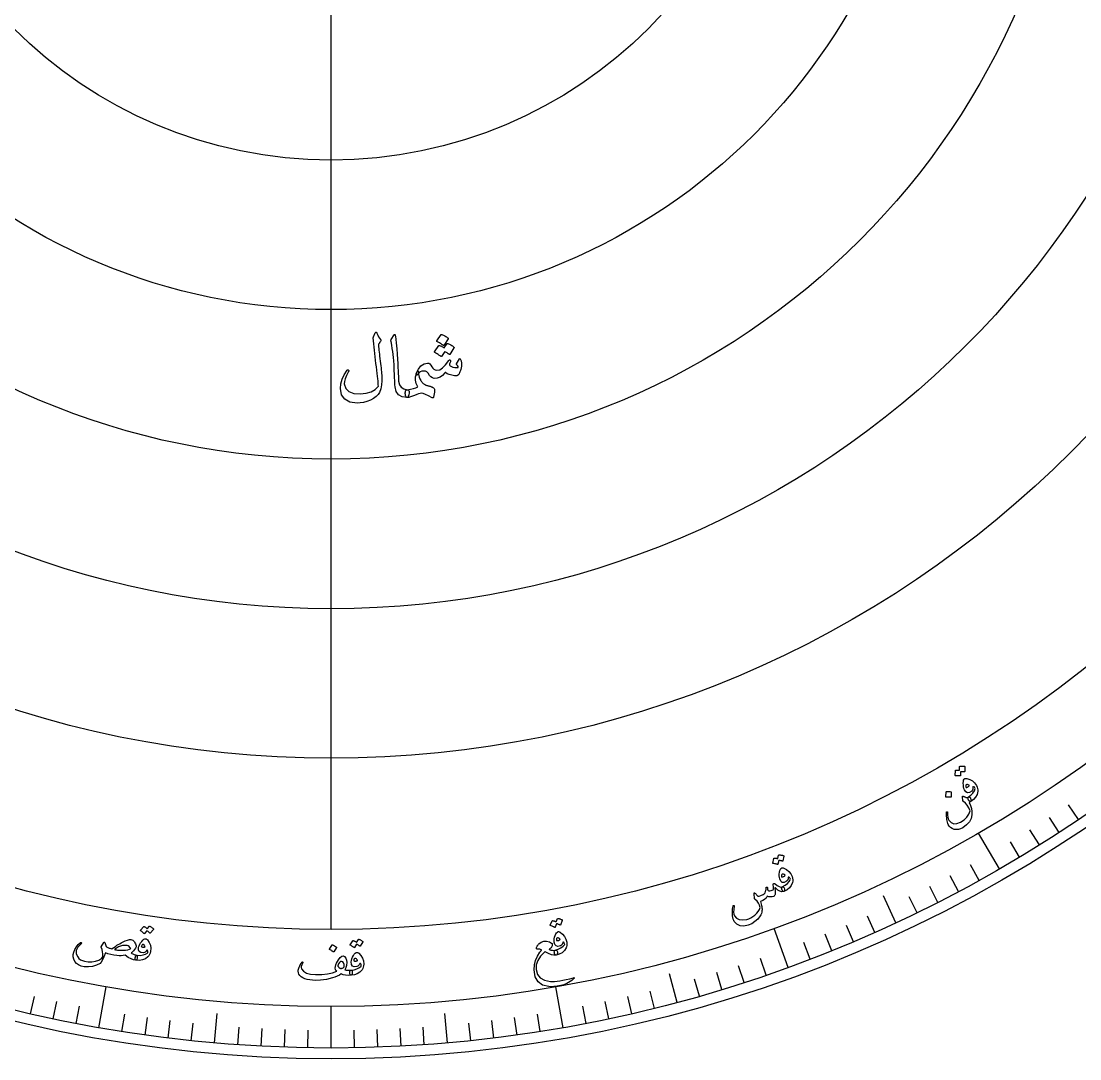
# Model space of a CAD drawing. Header units: millimetres. Extents: x -125 to 125, y -125 to 125.
# Drawn here: x -28.7 to 69.5, y -125 to -28.7 of the extents above; entities that cross this region are included whole.
import ezdxf

# ---------------------------------------------------------------- set-up
doc = ezdxf.new("R2010")
doc.units = ezdxf.units.MM
for name, color, linetype in [('CUT_OUTER', 1, 'Continuous'), ('ENGRAVE', 7, 'Continuous'), ('ENGRAVE_FINE', 8, 'Continuous'), ('TEXT', 5, 'Continuous')]:
    doc.layers.add(name, color=color, linetype=linetype)

msp = doc.modelspace()

# ---------------------------------------------------------------- linework, layer by layer
at = {"layer": 'CUT_OUTER'}
msp.add_circle((0, 0), 125, dxfattribs=at)
at = {"layer": 'ENGRAVE'}
for points in [[(0, -113), (0, 113)], [(62, -107.3872), (60.075, -104.053)], [(52.4047, -112.3822), (51.2425, -109.8898)], [(42.4105, -116.5219), (41.0937, -112.9041)], [(32.0936, -119.7748), (31.3818, -117.1185)], [(-21.5324, -122.1162), (-20.8638, -118.3247)], [(21.5324, -122.1162), (20.8638, -118.3247)], [(-10.8073, -123.5281), (-10.5676, -120.7886)], [(0, -124), (0, -120.15)], [(10.8073, -123.5281), (10.5676, -120.7886)]]:
    msp.add_lwpolyline(points, dxfattribs=at)
for radius in [124, 120.15, 113, 83.25, 55.5]:
    msp.add_circle((0, 0), radius, dxfattribs=at)
at = {"layer": 'ENGRAVE_FINE'}
for points in [[(69.3399, -102.8007), (68.4173, -101.4327)], [(67.5352, -103.9952), (66.6366, -102.6113)], [(65.71, -105.158), (64.8356, -103.7587)], [(63.8647, -106.2887), (63.0149, -104.8744)], [(60.1164, -108.4528), (59.3165, -107.0097)], [(58.2145, -109.4855), (57.4398, -108.0286)], [(54.358, -111.4505), (53.6347, -109.9675)], [(56.2948, -110.4848), (55.5457, -109.0146)], [(50.4353, -113.2796), (49.7642, -111.7723)], [(48.4507, -114.1426), (47.806, -112.6238)], [(46.4512, -114.9708), (45.8331, -113.4409)], [(44.4376, -115.764), (43.8463, -114.2236)], [(40.3705, -117.2443), (39.8333, -115.6842)], [(38.3181, -117.931), (37.8082, -116.3618)], [(34.179, -119.1965), (33.7242, -117.6104)], [(36.2541, -118.5818), (35.7717, -117.0039)], [(29.9983, -120.3167), (29.5991, -118.7157)], [(-27.8939, -120.8219), (-27.5228, -119.2142)], [(-25.781, -121.2903), (-25.438, -119.6764)], [(25.781, -121.2903), (25.438, -119.6764)], [(27.8939, -120.8219), (27.5228, -119.2142)], [(-23.6603, -121.7218), (-23.3455, -120.1021)], [(23.6603, -121.7218), (23.3455, -120.1021)], [(-19.3979, -122.4734), (-19.1398, -120.8437)], [(-17.2575, -122.7932), (-17.0278, -121.1593)], [(-15.1118, -123.0757), (-14.9107, -121.438)], [(-12.9615, -123.3207), (-12.7891, -121.6798)], [(12.9615, -123.3207), (12.7891, -121.6798)], [(15.1118, -123.0757), (14.9107, -121.438)], [(17.2575, -122.7932), (17.0278, -121.1593)], [(19.3979, -122.4734), (19.1398, -120.8437)], [(-8.6498, -123.6979), (-8.5347, -122.052)], [(-6.4897, -123.8301), (-6.4033, -122.1823)], [(-4.3275, -123.9245), (-4.27, -122.2755)], [(-2.1641, -123.9811), (-2.1353, -122.3314)], [(2.1641, -123.9811), (2.1353, -122.3314)], [(4.3275, -123.9245), (4.27, -122.2755)], [(6.4897, -123.8301), (6.4033, -122.1823)], [(8.6498, -123.6979), (8.5347, -122.052)]]:
    msp.add_lwpolyline(points, dxfattribs=at)
for radius in [97.125, 69.375, 41.625]:
    msp.add_circle((0, 0), radius, dxfattribs=at)
at = {"layer": 'TEXT'}
for points in [[(4.0975, -57.6576), (4.1117, -57.6329), (4.1298, -57.6153), (4.152, -57.6047), (4.1782, -57.6012), (4.2044, -57.6057), (4.2266, -57.6193), (4.2447, -57.642), (4.2588, -57.6737), (4.3339, -57.8587), (4.4141, -58.0185), (4.4993, -58.1531), (4.5895, -58.2625), (4.6162, -58.3018), (4.6238, -58.3471), (4.6122, -58.3985), (4.5814, -58.456), (4.5618, -58.4837), (4.5431, -58.5104), (4.5255, -58.5361), (4.5088, -58.5608), (4.4932, -58.584), (4.4786, -58.6052), (4.465, -58.6244), (4.4524, -58.6415), (4.4312, -58.6727), (4.4161, -58.71), (4.407, -58.7534), (4.404, -58.8028), (4.4136, -58.9421), (4.4262, -59.0941), (4.4418, -59.2587), (4.4604, -59.4358), (4.4816, -59.6256), (4.5048, -59.828), (4.53, -60.043), (4.5572, -60.2705), (4.5877, -60.4976), (4.6147, -60.711), (4.6381, -60.9109), (4.658, -61.0971), (4.6749, -61.2703), (4.6893, -61.4308), (4.7011, -61.5787), (4.7104, -61.7141), (4.721, -62.1148), (4.6883, -62.4943), (4.6122, -62.8527), (4.4927, -63.1899), (4.3763, -63.388), (4.1963, -63.5709), (3.9529, -63.7388), (3.6459, -63.8915), (3.3133, -64.018), (3.0008, -64.1072), (2.7084, -64.1591), (2.4363, -64.1737), (1.7548, -64.08), (1.2669, -63.8229), (0.9725, -63.4026), (0.8717, -62.8189), (0.907, -62.3839), (1.0209, -61.958), (1.2135, -61.5412), (1.4846, -61.1334), (1.5053, -61.1097), (1.527, -61.0951), (1.5497, -61.0896), (1.5734, -61.0931), (1.5986, -61.1027), (1.6177, -61.1153), (1.6308, -61.1309), (1.6379, -61.1496), (1.6429, -61.1773), (1.6419, -61.204), (1.6348, -61.2297), (1.6217, -61.2544), (1.4368, -61.6148), (1.3092, -61.9217), (1.2392, -62.1753), (1.2266, -62.3754), (1.3612, -62.8063), (1.652, -63.1072), (2.0991, -63.2781), (2.7024, -63.3189), (3.2462, -63.2599), (3.7084, -63.1233), (4.089, -62.9091), (4.3879, -62.6173), (4.3816, -62.4764), (4.3707, -62.3119), (4.3554, -62.1236), (4.3354, -61.9117), (4.3105, -61.6755), (4.28, -61.4147), (4.244, -61.1291), (4.2024, -60.8189), (4.1631, -60.4988), (4.1258, -60.1838), (4.0905, -59.8738), (4.0572, -59.5689), (4.0265, -59.269), (3.9988, -58.9742), (3.9741, -58.6843), (3.9524, -58.3996), (3.9201, -58.1254), (3.9216, -58.0941), (3.9262, -58.0649), (3.9337, -58.0377), (3.9443, -58.0125)], [(5.8475, -57.8512), (5.8632, -57.827), (5.8778, -57.8108), (5.8914, -57.8028), (5.904, -57.8028), (5.9231, -57.8134), (5.9403, -57.8451), (5.9554, -57.898), (5.9685, -57.9721), (6.035, -58.5745), (6.0895, -59.1314), (6.1318, -59.643), (6.1621, -60.1092), (6.1815, -60.5079), (6.1994, -60.8653), (6.2157, -61.1813), (6.2306, -61.456), (6.2435, -61.6894), (6.2538, -61.8814), (6.2616, -62.0321), (6.2669, -62.1415), (6.3385, -62.4691), (6.4967, -62.71), (6.7417, -62.8643), (7.0734, -62.9318), (7.1656, -62.956), (7.2246, -63.0125), (7.2503, -63.1012), (7.2427, -63.2221), (7.2049, -63.4127), (7.1641, -63.5487), (7.1202, -63.6304), (7.0734, -63.6576), (6.6066, -63.5961), (6.2629, -63.4117), (6.0421, -63.1042), (5.9443, -62.6737), (5.9289, -62.4679), (5.9151, -62.2614), (5.9027, -62.0545), (5.8919, -61.8471), (5.8821, -61.6392), (5.8727, -61.4308), (5.8639, -61.2219), (5.8556, -61.0125), (5.8405, -60.613), (5.8193, -60.2534), (5.7921, -59.9336), (5.7588, -59.6536), (5.7195, -59.3847), (5.6742, -59.0981), (5.6227, -58.794), (5.5653, -58.4721), (5.5577, -58.4142), (5.5592, -58.3612), (5.5698, -58.3134), (5.5895, -58.2705)], [(10.2024, -57.8189), (10.2125, -57.8088), (10.2266, -57.8028), (10.2447, -57.8008), (10.2669, -57.8028), (10.3463, -57.8325), (10.4231, -57.8653), (10.4975, -57.9011), (10.5693, -57.9399), (10.6391, -57.9822), (10.7074, -58.0286), (10.7742, -58.079), (10.8395, -58.1334), (10.8556, -58.1531), (10.8637, -58.1717), (10.8637, -58.1894), (10.8556, -58.206), (10.4685, -58.8189), (10.4544, -58.83), (10.4363, -58.831), (10.4141, -58.8219), (10.3879, -58.8028), (10.3652, -58.7867), (10.3294, -58.7625), (10.2805, -58.7302), (10.2185, -58.6899), (10.1424, -58.6415), (10.0512, -58.585), (9.9448, -58.5205), (9.8234, -58.4479), (9.8072, -58.4358), (9.7992, -58.4237), (9.7992, -58.4117), (9.8072, -58.3996)], [(10.7588, -58.6576), (10.7689, -58.6475), (10.783, -58.6415), (10.8012, -58.6395), (10.8234, -58.6415), (10.9027, -58.6712), (10.9796, -58.704), (11.0539, -58.7398), (11.1258, -58.7786), (11.1956, -58.8209), (11.2639, -58.8673), (11.3307, -58.9177), (11.3959, -58.9721), (11.4085, -58.9888), (11.4141, -59.0064), (11.4126, -59.0251), (11.404, -59.0447), (11.0169, -59.6576), (11.0063, -59.6657), (10.9907, -59.6657), (10.97, -59.6576), (10.9443, -59.6415), (10.9274, -59.6304), (10.901, -59.6133), (10.8649, -59.5901), (10.8193, -59.5608), (10.7641, -59.5261), (10.6994, -59.4862), (10.625, -59.4414), (10.5411, -59.3915), (10.2588, -59.8431), (10.2447, -59.8542), (10.2266, -59.8552), (10.2044, -59.8461), (10.1782, -59.827), (10.1555, -59.8108), (10.1197, -59.7867), (10.0708, -59.7544), (10.0088, -59.7141), (9.9327, -59.6657), (9.8415, -59.6092), (9.7351, -59.5447), (9.6137, -59.4721), (9.6011, -59.46), (9.5955, -59.4479), (9.597, -59.4358), (9.6056, -59.4237), (10.0008, -58.8431), (10.0109, -58.833), (10.025, -58.827), (10.0431, -58.825), (10.0653, -58.827), (10.1215, -58.8479), (10.1772, -58.8703), (10.2324, -58.8943), (10.2871, -58.9197), (10.3407, -58.9472), (10.3929, -58.9772), (10.4436, -59.0097), (10.4927, -59.0447)], [(8.0814, -61.4802), (8.0376, -61.5256), (8.0028, -61.5568), (7.9771, -61.5739), (7.9604, -61.577), (7.9176, -61.5518), (7.8939, -61.5165), (7.8894, -61.4711), (7.904, -61.4157), (8.1001, -61.0145), (8.3415, -60.7221), (8.6283, -60.5387), (8.9604, -60.4641), (9.0602, -60.4817), (9.158, -60.5427), (9.2538, -60.647), (9.3475, -60.7947), (9.4373, -60.9333), (9.5451, -61.0346), (9.6711, -61.0986), (9.8153, -61.1254), (10.0804, -61.0785), (10.3516, -60.9137), (10.6288, -60.6309), (10.9121, -60.2302), (10.9478, -60.1884), (10.9826, -60.1677), (11.0164, -60.1682), (11.0492, -60.1899), (11.0764, -60.2307), (11.0854, -60.2806), (11.0764, -60.3396), (11.0492, -60.4076), (11.0174, -60.4726), (10.9947, -60.5225), (10.9811, -60.5573), (10.9766, -60.577), (10.9846, -60.6364), (11.0088, -60.6858), (11.0492, -60.7252), (11.1056, -60.7544), (11.3113, -60.8275), (11.4927, -60.8693), (11.65, -60.8799), (11.783, -60.8592), (11.8017, -60.833), (11.785, -60.7786), (11.7331, -60.6959), (11.6459, -60.585), (11.6364, -60.5729), (11.6318, -60.5608), (11.6323, -60.5487), (11.6379, -60.5367), (11.9282, -60.0608), (11.9403, -60.0523), (11.9524, -60.0508), (11.9645, -60.0563), (11.9766, -60.0689), (12.0739, -60.2423), (12.1157, -60.4641), (12.1021, -60.7342), (12.033, -61.0528), (12.0083, -61.1382), (11.9826, -61.2171), (11.9559, -61.2894), (11.9282, -61.3552), (11.8995, -61.4139), (11.8697, -61.4651), (11.839, -61.5087), (11.8072, -61.5447), (11.7392, -61.5992), (11.656, -61.6334), (11.5577, -61.6475), (11.4443, -61.6415), (11.1898, -61.5931), (10.9665, -61.5286), (10.7745, -61.4479), (10.6137, -61.3512), (10.6046, -61.3426), (10.5935, -61.3411), (10.5804, -61.3466), (10.5653, -61.3592), (10.3486, -61.6097), (10.1096, -61.7806), (9.8486, -61.8718), (9.5653, -61.8834), (9.409, -61.8411), (9.2629, -61.7463), (9.1268, -61.5992), (9.0008, -61.3996), (8.9529, -61.3305), (8.8979, -61.2766), (8.836, -61.2378), (8.7669, -61.2141), (8.5885, -61.1974), (8.4242, -61.2201), (8.274, -61.2821), (8.1379, -61.3834), (8.1132, -61.4106), (8.0955, -61.4358), (8.0849, -61.459), (8.0814, -61.4802)], [(8.1217, -61.5044), (8.1313, -61.6218), (8.1681, -61.7564), (8.2321, -61.9081), (8.3234, -62.077), (8.3644, -62.1395), (8.407, -62.1979), (8.4511, -62.2524), (8.4967, -62.3028), (8.5439, -62.3492), (8.5925, -62.3915), (8.6427, -62.4298), (8.6943, -62.4641), (8.718, -62.4764), (8.7488, -62.4893), (8.7866, -62.5026), (8.8314, -62.5165), (8.8833, -62.5314), (8.9423, -62.5477), (9.0083, -62.5656), (9.0814, -62.585), (9.1399, -62.6014), (9.1943, -62.6183), (9.2447, -62.6357), (9.2911, -62.6536), (9.3344, -62.672), (9.3758, -62.6909), (9.4151, -62.7103), (9.4524, -62.7302), (9.5124, -62.768), (9.5552, -62.8169), (9.5809, -62.8769), (9.5895, -62.9479), (9.5819, -63.1465), (9.5673, -63.3229), (9.5456, -63.4772), (9.5169, -63.6092), (9.4998, -63.6617), (9.4725, -63.6899), (9.4352, -63.6939), (9.3879, -63.6737), (9.0451, -63.4938), (8.7669, -63.3653), (8.5532, -63.2882), (8.404, -63.2625), (8.275, -63.2746), (8.1217, -63.3108), (7.9443, -63.3713), (7.7427, -63.456), (7.6406, -63.5016), (7.5441, -63.5417), (7.4531, -63.5762), (7.3677, -63.6052), (7.2873, -63.6281), (7.2115, -63.6445), (7.1401, -63.6543), (7.0734, -63.6576), (7.0275, -63.6465), (6.9867, -63.6133), (6.9509, -63.5578), (6.9201, -63.4802), (6.8974, -63.388), (6.8859, -63.2967), (6.8853, -63.2065), (6.8959, -63.1173), (6.9191, -63.0392), (6.9564, -62.9822), (7.0078, -62.9464), (7.0734, -62.9318), (7.3788, -62.8935), (7.6419, -62.835), (7.8627, -62.7564), (8.0411, -62.6576), (7.909, -62.3562), (7.8435, -62.0487), (7.8445, -61.7352), (7.9121, -61.4157), (8.0098, -61.2307), (8.0774, -61.1838), (8.1147, -61.2751), (8.1217, -61.5044)], [(58.3124, -97.8952), (58.3145, -97.8864), (58.3201, -97.8785), (58.3292, -97.8716), (58.3418, -97.8656), (58.3943, -97.8564), (58.4465, -97.8497), (58.4982, -97.8455), (58.5497, -97.8436), (58.6012, -97.8444), (58.6532, -97.8478), (58.7058, -97.8539), (58.7588, -97.8627), (58.7711, -97.8677), (58.7799, -97.8756), (58.7852, -97.8864), (58.7871, -97.8999), (58.7796, -98.3616), (58.7765, -98.3695), (58.7681, -98.3745), (58.7543, -98.3768), (58.735, -98.3762), (58.7206, -98.3738), (58.6984, -98.3718), (58.6683, -98.3704), (58.6304, -98.3695), (58.5843, -98.369), (58.5295, -98.3688), (58.466, -98.3689), (58.3938, -98.3692), (58.3828, -98.7296), (58.3799, -98.7422), (58.3712, -98.75), (58.3567, -98.7529), (58.3364, -98.7511), (58.3188, -98.7495), (58.2915, -98.7476), (58.2544, -98.7455), (58.2076, -98.7431), (58.1505, -98.7408), (58.0826, -98.7389), (58.0039, -98.7372), (57.9144, -98.7359), (57.9037, -98.7333), (57.8967, -98.7284), (57.8936, -98.7212), (57.8944, -98.7118), (57.9176, -98.2611), (57.9197, -98.2523), (57.9254, -98.2445), (57.9346, -98.2376), (57.9472, -98.2316), (57.9908, -98.2222), (58.0345, -98.2153), (58.0783, -98.2109), (58.1221, -98.2092), (58.1659, -98.2097), (58.2093, -98.2123), (58.2525, -98.2169), (58.2955, -98.2234)], [(58.7872, -99.0119), (58.8201, -98.9984), (58.8615, -98.9918), (58.9115, -98.9921), (58.97, -98.9993), (59.2518, -99.0813), (59.4958, -99.2172), (59.7017, -99.4074), (59.8694, -99.6521), (59.9352, -99.7925), (59.9785, -99.9267), (59.9993, -100.055), (59.9974, -100.1772), (59.928, -100.4686), (59.7968, -100.725), (59.6039, -100.946), (59.3496, -101.1313), (59.3186, -101.1408), (59.2841, -101.1353), (59.246, -101.1146), (59.2043, -101.0788), (59.184, -101.0574), (59.1654, -101.0343), (59.1484, -101.0095), (59.1331, -100.983), (59.1193, -100.9559), (59.107, -100.9295), (59.0962, -100.9036), (59.0869, -100.8784), (59.0758, -100.8319), (59.0767, -100.7917), (59.0896, -100.758), (59.1145, -100.7306), (59.3557, -100.5415), (59.544, -100.3423), (59.6795, -100.1334), (59.7621, -99.915), (59.7173, -99.8572), (59.6786, -99.8131), (59.6458, -99.7827), (59.6189, -99.7661), (59.5916, -99.7543), (59.5696, -99.7489), (59.5531, -99.7502), (59.542, -99.7579), (59.5356, -99.7655), (59.5315, -99.7732), (59.5298, -99.781), (59.5304, -99.7889), (59.54, -99.9019), (59.5276, -100.0009), (59.4932, -100.0859), (59.4369, -100.1568), (59.2351, -100.2984), (59.0556, -100.3267), (58.899, -100.2418), (58.7652, -100.0439), (58.7137, -99.9156), (58.6772, -99.7724), (58.6557, -99.6144), (58.649, -99.4415), (58.6569, -99.2848), (58.6825, -99.161), (58.7259, -99.0701), (58.7872, -99.0119)], [(58.926, -99.5776), (58.8895, -99.6161), (58.8745, -99.6696), (58.881, -99.738), (58.909, -99.8215), (58.9161, -99.833), (58.9219, -99.8409), (58.9262, -99.8451), (58.9292, -99.8456), (58.9801, -99.8301), (59.0287, -99.8092), (59.0749, -99.783), (59.1186, -99.7515), (59.1542, -99.7188), (59.1802, -99.6865), (59.1968, -99.6545), (59.2038, -99.6229), (59.1118, -99.5812), (59.0348, -99.5597), (58.9729, -99.5585), (58.926, -99.5776)], [(57.0553, -100.2457), (57.0577, -100.2369), (57.0635, -100.2291), (57.0729, -100.2223), (57.0858, -100.2165), (57.1923, -100.2025), (57.2984, -100.1991), (57.404, -100.2063), (57.5091, -100.2241), (57.5212, -100.2291), (57.5294, -100.2363), (57.5337, -100.2457), (57.5341, -100.2574), (57.5194, -100.7178), (57.5162, -100.7304), (57.5073, -100.7381), (57.4926, -100.7409), (57.4722, -100.7388), (57.4545, -100.737), (57.427, -100.7349), (57.3896, -100.7324), (57.3425, -100.7295), (57.285, -100.7266), (57.2166, -100.724), (57.1372, -100.7215), (57.047, -100.7193), (57.0343, -100.7176), (57.026, -100.7134), (57.0222, -100.7067), (57.0228, -100.6974)], [(58.5701, -100.702), (58.5704, -100.669), (58.5806, -100.6481), (58.6009, -100.6393), (58.6312, -100.6425), (58.6507, -100.6483), (58.6738, -100.6565), (58.7005, -100.6671), (58.7309, -100.68), (58.7644, -100.6952), (58.8008, -100.7124), (58.8398, -100.7319), (58.8816, -100.7534), (58.9349, -100.772), (58.9914, -100.7744), (59.0513, -100.7606), (59.1145, -100.7306), (59.1598, -100.7119), (59.202, -100.7107), (59.2409, -100.7271), (59.2767, -100.761), (59.3058, -100.8034), (59.3299, -100.854), (59.349, -100.9128), (59.3631, -100.9797), (59.3707, -101.0381), (59.3709, -101.0828), (59.3639, -101.1139), (59.3496, -101.1313), (59.2104, -101.2128), (59.3298, -101.486), (59.4099, -101.7688), (59.4504, -102.061), (59.4511, -102.3629), (59.3809, -102.7034), (59.2155, -103.0177), (58.9546, -103.3054), (58.5985, -103.5656), (58.3965, -103.6678), (58.1969, -103.7267), (57.9997, -103.7425), (57.8052, -103.7151), (57.6275, -103.649), (57.4761, -103.5512), (57.351, -103.4217), (57.2521, -103.2608), (57.212, -103.166), (57.1777, -103.0579), (57.1491, -102.9367), (57.1262, -102.8024), (57.1084, -102.6553), (57.095, -102.4956), (57.086, -102.3236), (57.0813, -102.139), (57.0821, -102.1231), (57.0859, -102.1099), (57.0927, -102.0994), (57.1025, -102.0917), (57.1178, -102.0846), (57.1322, -102.081), (57.1455, -102.081), (57.1579, -102.0844), (57.1711, -102.0929), (57.1803, -102.1059), (57.1853, -102.1234), (57.1861, -102.1455), (57.2, -102.3968), (57.2246, -102.5984), (57.26, -102.7504), (57.3065, -102.8526), (57.5108, -103.0834), (57.7577, -103.1933), (58.0472, -103.1822), (58.3789, -103.0494), (58.7213, -102.823), (58.9869, -102.5701), (59.1755, -102.2911), (59.2871, -101.9867), (59.1602, -101.7145), (59.0167, -101.4827), (58.8567, -101.291), (58.6804, -101.1393), (58.6526, -101.1178), (58.6322, -101.1001), (58.6193, -101.0863), (58.614, -101.0764)], [(41.5219, -106.1119), (41.5254, -106.1036), (41.5322, -106.0967), (41.5423, -106.0914), (41.5558, -106.0875), (41.609, -106.0871), (41.6616, -106.089), (41.7134, -106.0932), (41.7644, -106.0999), (41.8151, -106.109), (41.8658, -106.1209), (41.9167, -106.1355), (41.9676, -106.1528), (41.9789, -106.1598), (41.9863, -106.169), (41.9898, -106.1805), (41.9894, -106.1942), (41.9066, -106.6485), (41.9022, -106.6557), (41.8931, -106.6593), (41.8791, -106.6593), (41.8602, -106.6556), (41.8464, -106.6508), (41.8247, -106.6452), (41.7953, -106.6389), (41.7581, -106.6319), (41.7126, -106.6238), (41.6586, -106.6147), (41.5959, -106.6043), (41.5247, -106.5928), (41.4549, -106.9466), (41.45, -106.9586), (41.4401, -106.9648), (41.4253, -106.9653), (41.4056, -106.9602), (41.3885, -106.9557), (41.3619, -106.9494), (41.3257, -106.9413), (41.2799, -106.9313), (41.2239, -106.9197), (41.1573, -106.9067), (41.0799, -106.8922), (40.9918, -106.8763), (40.9816, -106.8719), (40.9756, -106.8659), (40.9737, -106.8583), (40.976, -106.8492), (41.0725, -106.4083), (41.0761, -106.4), (41.083, -106.3932), (41.0932, -106.3879), (41.1066, -106.3841), (41.1512, -106.3819), (41.1954, -106.3822), (41.2393, -106.3851), (41.2828, -106.3906), (41.3259, -106.3983), (41.3684, -106.4079), (41.4102, -106.4195), (41.4515, -106.433)], [(41.8077, -107.2912), (41.8424, -107.2833), (41.8843, -107.2836), (41.9335, -107.292), (41.9902, -107.3087), (42.2548, -107.4356), (42.4732, -107.6096), (42.6452, -107.8309), (42.7706, -108.0998), (42.8126, -108.249), (42.8334, -108.3885), (42.8329, -108.5184), (42.8111, -108.6387), (42.695, -108.9148), (42.5236, -109.1463), (42.2972, -109.3328), (42.016, -109.474), (41.9839, -109.4784), (41.9507, -109.4673), (41.9165, -109.4407), (41.8813, -109.3985), (41.8648, -109.3741), (41.8502, -109.3483), (41.8375, -109.321), (41.8267, -109.2923), (41.8175, -109.2634), (41.8097, -109.2353), (41.8033, -109.208), (41.7982, -109.1816), (41.7949, -109.1339), (41.8023, -109.0944), (41.8205, -109.0632), (41.8496, -109.0403), (42.1185, -108.8932), (42.3368, -108.7275), (42.5046, -108.5435), (42.6218, -108.3416), (42.5871, -108.2772), (42.5561, -108.2274), (42.5287, -108.1921), (42.5049, -108.1713), (42.4799, -108.1551), (42.4591, -108.1463), (42.4426, -108.1448), (42.4303, -108.1506), (42.4228, -108.157), (42.4176, -108.164), (42.4146, -108.1714), (42.4139, -108.1793), (42.4048, -108.2923), (42.3764, -108.3879), (42.3286, -108.4662), (42.2615, -108.5269), (42.0392, -108.6337), (41.8576, -108.6322), (41.7169, -108.5229), (41.6173, -108.3058), (41.5874, -108.1707), (41.5748, -108.0235), (41.5795, -107.8641), (41.6012, -107.6925), (41.6345, -107.5392), (41.68, -107.4212), (41.7377, -107.3386), (41.8077, -107.2912)], [(41.8522, -107.872), (41.8099, -107.904), (41.7863, -107.9543), (41.7815, -108.0229), (41.7955, -108.1099), (41.8007, -108.1224), (41.8051, -108.1311), (41.8087, -108.1359), (41.8115, -108.1369), (41.8643, -108.1299), (41.9156, -108.1173), (41.9654, -108.099), (42.0138, -108.0751), (42.0542, -108.0486), (42.0852, -108.021), (42.1067, -107.9921), (42.1188, -107.9621), (42.0348, -107.9059), (41.9624, -107.8721), (41.9016, -107.8608), (41.8522, -107.872)], [(41.0118, -108.8454), (41.0119, -108.8175), (41.0179, -108.7921), (41.0296, -108.7694), (41.0472, -108.7493), (41.0741, -108.734), (41.1062, -108.7339), (41.1433, -108.7492), (41.1856, -108.7798), (41.3803, -108.9326), (41.556, -109.0269), (41.7125, -109.0628), (41.8496, -109.0403), (41.9165, -109.0319), (41.9738, -109.0673), (42.0216, -109.1463), (42.0598, -109.2692), (42.0717, -109.3469), (42.0683, -109.4069), (42.0497, -109.4493), (42.016, -109.474), (41.8314, -109.5057), (41.6373, -109.4627), (41.4339, -109.3449), (41.2215, -109.1524), (41.2034, -109.1348), (41.1904, -109.1325), (41.1825, -109.1454), (41.1797, -109.1737), (41.1902, -109.3732), (41.1951, -109.5347), (41.1947, -109.6582), (41.189, -109.7437), (41.1757, -109.8091), (41.1487, -109.8622), (41.1081, -109.9033), (41.0539, -109.9321), (40.9104, -109.9722), (40.7613, -109.9818), (40.6066, -109.9609), (40.4463, -109.9097), (40.3507, -110.0829), (40.2172, -110.2217), (40.0459, -110.326), (39.837, -110.3954), (39.8762, -110.5253), (39.9091, -110.6492), (39.9357, -110.7672), (39.956, -110.8792), (39.97, -110.9856), (39.9778, -111.0866), (39.9795, -111.1824), (39.9751, -111.2727), (39.9596, -111.3966), (39.9283, -111.5157), (39.8813, -111.6302), (39.8185, -111.7399), (39.5868, -112.0343), (39.323, -112.2762), (39.0275, -112.4653), (38.7007, -112.6014), (38.2998, -112.6801), (37.9506, -112.6508), (37.6538, -112.514), (37.4095, -112.2701), (37.3534, -112.1742), (37.3067, -112.0528), (37.2695, -111.9057), (37.2416, -111.7331), (37.2273, -111.5376), (37.2308, -111.3218), (37.2519, -111.0858), (37.2905, -110.8295), (37.2956, -110.8111), (37.3028, -110.7968), (37.312, -110.7865), (37.3232, -110.7803), (37.3397, -110.7765), (37.3548, -110.7765), (37.3684, -110.7804), (37.3806, -110.7882), (37.3904, -110.7989), (37.3967, -110.8114), (37.3995, -110.8258), (37.3988, -110.842), (37.357, -111.1485), (37.3455, -111.3977), (37.3648, -111.5896), (37.415, -111.7241), (37.6087, -111.9415), (37.866, -112.0707), (38.1868, -112.111), (38.5709, -112.062), (38.7507, -112.0075), (38.9332, -111.923), (39.1185, -111.8085), (39.3062, -111.664), (39.4854, -111.4953), (39.6272, -111.3204), (39.7316, -111.1393), (39.7988, -110.9522), (39.7589, -110.7492), (39.6671, -110.558), (39.5235, -110.3785), (39.3286, -110.2104), (39.3081, -110.1907), (39.2933, -110.1696), (39.2843, -110.1471), (39.281, -110.1233), (39.249, -109.6798), (39.2518, -109.6377), (39.2639, -109.6142), (39.2855, -109.6092), (39.3164, -109.6228), (39.3686, -109.6705), (39.4217, -109.7248), (39.4759, -109.7856), (39.531, -109.8528), (39.6053, -109.9004), (39.7218, -109.9006), (39.8804, -109.8531), (40.081, -109.7577), (40.1817, -109.6848), (40.2591, -109.5922), (40.3133, -109.4798), (40.3443, -109.3477), (40.3481, -109.3293), (40.3511, -109.3101), (40.353, -109.2903), (40.3541, -109.2698), (40.3546, -109.2488), (40.355, -109.2275), (40.3553, -109.2059), (40.3554, -109.184), (40.3569, -109.1422), (40.3624, -109.1099), (40.3722, -109.087), (40.3862, -109.0736), (40.4006, -109.0679), (40.4166, -109.0665), (40.4341, -109.0693), (40.4532, -109.0763), (40.4701, -109.0848), (40.4829, -109.0969), (40.4915, -109.1126), (40.4959, -109.132), (40.4995, -109.2903), (40.5092, -109.3352), (40.5286, -109.3689), (40.5577, -109.3915), (40.5965, -109.403), (40.7081, -109.4107), (40.8142, -109.3977), (40.9147, -109.3639), (41.0094, -109.3095), (41.0312, -109.2662), (41.0389, -109.1744), (41.0324, -109.0341), (41.0118, -108.8454)], [(-16.8419, -112.6949), (-16.8347, -112.6895), (-16.8254, -112.6869), (-16.814, -112.6873), (-16.8004, -112.6907), (-16.754, -112.7168), (-16.7094, -112.7446), (-16.6666, -112.7741), (-16.6256, -112.8053), (-16.5862, -112.8385), (-16.5481, -112.8741), (-16.5113, -112.9121), (-16.4758, -112.9524), (-16.4695, -112.9641), (-16.4677, -112.9758), (-16.4703, -112.9875), (-16.4775, -112.9991), (-16.7756, -113.3518), (-16.7829, -113.3559), (-16.7927, -113.3545), (-16.8048, -113.3475), (-16.8193, -113.3349), (-16.8289, -113.3239), (-16.8449, -113.3083), (-16.8673, -113.2881), (-16.8961, -113.2635), (-16.9315, -113.2339), (-16.9738, -113.199), (-17.023, -113.1588), (-17.079, -113.1134), (-17.3157, -113.3854), (-17.3259, -113.3933), (-17.3376, -113.3938), (-17.3507, -113.3869), (-17.3652, -113.3726), (-17.3778, -113.3603), (-17.3978, -113.3415), (-17.4252, -113.3164), (-17.4599, -113.285), (-17.5026, -113.2471), (-17.5539, -113.2026), (-17.6138, -113.1515), (-17.6823, -113.0938), (-17.6889, -113.0849), (-17.6912, -113.0767), (-17.689, -113.0692), (-17.6825, -113.0624), (-17.3792, -112.7282), (-17.372, -112.7228), (-17.3626, -112.7203), (-17.3512, -112.7208), (-17.3376, -112.7242), (-17.2978, -112.7445), (-17.2596, -112.7668), (-17.223, -112.7912), (-17.188, -112.8176), (-17.1545, -112.8457), (-17.1225, -112.8752), (-17.0919, -112.906), (-17.0628, -112.9383)], [(21.0105, -111.9927), (21.0155, -111.9851), (21.0235, -111.9797), (21.0344, -111.9763), (21.0483, -111.975), (21.1008, -111.9845), (21.152, -111.9962), (21.2021, -112.01), (21.251, -112.0261), (21.2991, -112.0445), (21.3468, -112.0656), (21.394, -112.0895), (21.4408, -112.116), (21.4506, -112.125), (21.4561, -112.1354), (21.4574, -112.1473), (21.4545, -112.1607), (21.2884, -112.5916), (21.2828, -112.5979), (21.2731, -112.5997), (21.2594, -112.597), (21.2415, -112.5899), (21.2288, -112.5826), (21.2086, -112.5731), (21.1809, -112.5615), (21.1456, -112.5476), (21.1025, -112.5312), (21.0511, -112.5121), (20.9915, -112.4903), (20.9236, -112.4657), (20.7891, -112.8003), (20.782, -112.8111), (20.7712, -112.8154), (20.7565, -112.8132), (20.7381, -112.8044), (20.7222, -112.7969), (20.6971, -112.7857), (20.6631, -112.771), (20.62, -112.7526), (20.5672, -112.7308), (20.5041, -112.7055), (20.4308, -112.6769), (20.3472, -112.6448), (20.338, -112.6386), (20.3332, -112.6316), (20.3328, -112.6238), (20.3367, -112.6152), (20.5138, -112.2001), (20.5188, -112.1926), (20.5269, -112.1872), (20.5378, -112.1839), (20.5518, -112.1827), (20.596, -112.1888), (20.6394, -112.1974), (20.682, -112.2084), (20.7237, -112.2219), (20.7646, -112.2375), (20.8045, -112.2549), (20.8435, -112.274), (20.8815, -112.295)], [(-17.1814, -113.86), (-17.1474, -113.8703), (-17.1112, -113.8914), (-17.0727, -113.9233), (-17.0319, -113.966), (-16.8657, -114.2078), (-16.7629, -114.4675), (-16.7239, -114.7451), (-16.7491, -115.0407), (-16.787, -115.191), (-16.8385, -115.3223), (-16.9036, -115.4347), (-16.9824, -115.5282), (-17.2206, -115.7098), (-17.4845, -115.8252), (-17.7737, -115.8741), (-18.0879, -115.8565), (-18.1179, -115.8443), (-18.1411, -115.8182), (-18.1576, -115.778), (-18.1672, -115.724), (-18.1693, -115.6946), (-18.1691, -115.6649), (-18.1665, -115.6349), (-18.1616, -115.6047), (-18.1551, -115.575), (-18.1479, -115.5467), (-18.1399, -115.5199), (-18.1311, -115.4945), (-18.1103, -115.4514), (-18.0842, -115.4209), (-18.0528, -115.403), (-18.0162, -115.3976), (-17.7098, -115.4039), (-17.4379, -115.3689), (-17.2008, -115.293), (-16.9986, -115.1762), (-16.9966, -115.1032), (-16.9987, -115.0445), (-17.0049, -115.0002), (-17.0151, -114.9703), (-17.0288, -114.9438), (-17.0424, -114.9258), (-17.056, -114.9163), (-17.0695, -114.9153), (-17.0792, -114.9171), (-17.0872, -114.9205), (-17.0935, -114.9254), (-17.098, -114.9319), (-17.1622, -115.0254), (-17.2344, -115.0942), (-17.3148, -115.1383), (-17.4033, -115.1575), (-17.6492, -115.1394), (-17.806, -115.0476), (-17.8735, -114.8828), (-17.8518, -114.6449), (-17.8105, -114.5129), (-17.748, -114.379), (-17.6646, -114.243), (-17.5604, -114.1051), (-17.4551, -113.9887), (-17.3569, -113.9091), (-17.2657, -113.8662), (-17.1814, -113.86)], [(2.5383, -113.9182), (2.5445, -113.9116), (2.5533, -113.9075), (2.5646, -113.906), (2.5785, -113.9069), (2.6287, -113.9248), (2.6774, -113.9447), (2.7246, -113.9665), (2.7702, -113.9902), (2.8147, -114.0162), (2.8583, -114.0448), (2.901, -114.076), (2.9429, -114.1098), (2.9511, -114.1202), (2.9549, -114.1314), (2.9542, -114.1434), (2.9492, -114.1561), (2.7153, -114.5543), (2.7087, -114.5596), (2.6989, -114.5598), (2.6857, -114.555), (2.6693, -114.545), (2.6579, -114.5358), (2.6395, -114.5231), (2.614, -114.5071), (2.5815, -114.4877), (2.5416, -114.4645), (2.494, -114.4373), (2.4387, -114.4061), (2.3758, -114.3708), (2.1887, -114.6791), (2.18, -114.6886), (2.1686, -114.6911), (2.1545, -114.6865), (2.1377, -114.6749), (2.1232, -114.6649), (2.1003, -114.6498), (2.0691, -114.6297), (2.0295, -114.6046), (1.981, -114.5745), (1.9229, -114.5393), (1.8552, -114.4992), (1.7779, -114.4539), (1.7699, -114.4463), (1.7663, -114.4386), (1.7671, -114.4309), (1.7724, -114.423), (2.0145, -114.0422), (2.0207, -114.0356), (2.0295, -114.0316), (2.0409, -114.0301), (2.0548, -114.0312), (2.0975, -114.0444), (2.1389, -114.0599), (2.1791, -114.0777), (2.2181, -114.0978), (2.2559, -114.1198), (2.2925, -114.1434), (2.3278, -114.1687), (2.362, -114.1956)], [(21.0715, -113.2046), (21.107, -113.2033), (21.1481, -113.2114), (21.1949, -113.2289), (21.2474, -113.2558), (21.4837, -113.4299), (21.6659, -113.6415), (21.7937, -113.891), (21.8667, -114.1785), (21.8802, -114.3329), (21.8746, -114.4739), (21.8499, -114.6015), (21.806, -114.7155), (21.6404, -114.9652), (21.4289, -115.1606), (21.1717, -115.3017), (20.8691, -115.388), (20.8368, -115.3863), (20.8063, -115.3692), (20.7776, -115.3367), (20.7508, -115.2887), (20.7392, -115.2616), (20.7297, -115.2335), (20.7223, -115.2044), (20.717, -115.1742), (20.7134, -115.144), (20.711, -115.115), (20.7097, -115.087), (20.7097, -115.0601), (20.7153, -115.0126), (20.7299, -114.9752), (20.7537, -114.948), (20.7865, -114.9309), (21.0781, -114.8364), (21.3235, -114.7143), (21.5226, -114.5649), (21.6755, -114.3883), (21.6534, -114.3187), (21.6322, -114.2639), (21.6118, -114.2241), (21.5924, -114.1992), (21.5708, -114.1787), (21.552, -114.1661), (21.5361, -114.1616), (21.5229, -114.165), (21.5144, -114.1699), (21.5079, -114.1757), (21.5036, -114.1825), (21.5014, -114.1901), (21.4715, -114.2995), (21.4257, -114.3881), (21.3642, -114.4561), (21.2869, -114.5033), (21.0486, -114.5667), (20.8704, -114.5314), (20.7526, -114.3977), (20.6952, -114.1659), (20.6911, -114.0276), (20.7061, -113.8806), (20.7404, -113.7249), (20.7937, -113.5603), (20.8551, -113.4159), (20.9218, -113.3085), (20.9939, -113.2381), (21.0715, -113.2046)], [(21.0069, -113.7835), (20.9593, -113.8071), (20.9268, -113.8521), (20.9093, -113.9186), (20.9068, -114.0066), (20.9096, -114.0199), (20.9123, -114.0292), (20.9149, -114.0347), (20.9175, -114.0362), (20.9707, -114.0392), (21.0234, -114.0363), (21.0758, -114.0277), (21.1277, -114.0131), (21.1724, -113.9947), (21.208, -113.9733), (21.2345, -113.949), (21.252, -113.9218), (21.18, -113.8509), (21.1151, -113.8042), (21.0574, -113.7817), (21.0069, -113.7835)], [(-19.8616, -115.4243), (-20.1559, -115.3821), (-20.4335, -115.3231), (-20.6942, -115.2474), (-20.9379, -115.1552), (-21.0721, -115.5367), (-21.1985, -115.8291), (-21.3169, -116.0323), (-21.4271, -116.1465), (-21.7587, -116.3208), (-22.1173, -116.4308), (-22.5028, -116.4762), (-22.9144, -116.4567), (-23.1962, -116.3983), (-23.4327, -116.2956), (-23.6238, -116.149), (-23.7694, -115.9586), (-23.8655, -115.7485), (-23.9127, -115.5365), (-23.9112, -115.3227), (-23.8611, -115.1071), (-23.7544, -114.8439), (-23.6192, -114.6116), (-23.4556, -114.4101), (-23.2638, -114.2392), (-23.2398, -114.2217), (-23.2186, -114.2115), (-23.2002, -114.2087), (-23.1846, -114.2132), (-23.1704, -114.2226), (-23.1611, -114.2337), (-23.1567, -114.2465), (-23.1573, -114.2608), (-23.162, -114.276), (-23.1701, -114.2912), (-23.1814, -114.3063), (-23.196, -114.3214), (-23.4871, -114.6315), (-23.6364, -114.94), (-23.6427, -115.2476), (-23.5049, -115.5543), (-23.3867, -115.6958), (-23.2411, -115.809), (-23.0683, -115.8939), (-22.8682, -115.9503), (-22.518, -115.9955), (-22.1778, -115.9911), (-21.848, -115.9371), (-21.5289, -115.8337), (-21.4349, -115.7852), (-21.3492, -115.724), (-21.2718, -115.65), (-21.2029, -115.5633), (-21.1942, -115.5504), (-21.1883, -115.5345), (-21.1851, -115.5154), (-21.1847, -115.4931), (-21.1806, -115.2705), (-21.1997, -115.064), (-21.242, -114.8735), (-21.3075, -114.6989), (-21.3194, -114.6692), (-21.3248, -114.6432), (-21.3236, -114.6211), (-21.3159, -114.6029), (-21.0814, -114.2159), (-21.0647, -114.196), (-21.0491, -114.1825), (-21.0347, -114.1753), (-21.0214, -114.1745), (-21.0117, -114.1786), (-21.0028, -114.1871), (-20.9947, -114.2001), (-20.9874, -114.2175), (-20.8581, -114.5717), (-20.8203, -114.6035), (-20.7742, -114.6341), (-20.7196, -114.6637), (-20.6566, -114.6921), (-20.5855, -114.7199), (-20.5069, -114.7478), (-20.4208, -114.7756), (-20.327, -114.8034), (-20.2131, -114.717), (-20.0969, -114.633), (-19.9782, -114.5512), (-19.8572, -114.4718), (-19.7339, -114.3946), (-19.6082, -114.3196), (-19.4801, -114.2469), (-19.3496, -114.1765), (-19.1031, -114.0578), (-18.8897, -113.9789), (-18.7092, -113.94), (-18.5615, -113.9413), (-18.4697, -113.9656), (-18.3866, -114.0075), (-18.3122, -114.0669), (-18.2462, -114.1437), (-18.1882, -114.234), (-18.1417, -114.3276), (-18.1066, -114.4246), (-18.0831, -114.525), (-18.0819, -114.5442), (-18.0828, -114.5643), (-18.0858, -114.5853), (-18.0909, -114.6074), (-18.1414, -114.7307), (-18.2236, -114.8607), (-18.3379, -114.9974), (-18.4842, -115.1406), (-18.5038, -115.1544), (-18.5211, -115.166), (-18.536, -115.1754), (-18.5486, -115.1825), (-18.4749, -115.2216), (-18.4033, -115.2574), (-18.3337, -115.2899), (-18.2662, -115.3191), (-18.2007, -115.3446), (-18.1372, -115.3662), (-18.0757, -115.3839), (-18.0162, -115.3976), (-17.9967, -115.4088), (-17.9841, -115.4352), (-17.9784, -115.4769), (-17.9797, -115.5339), (-17.9937, -115.6763), (-18.0164, -115.7776), (-18.0478, -115.8377), (-18.0879, -115.8565), (-18.312, -115.8203), (-18.5554, -115.7316), (-18.8176, -115.5902), (-19.0983, -115.3961), (-19.2746, -115.4237), (-19.4606, -115.4376), (-19.6563, -115.4378), (-19.8616, -115.4243)], [(-18.9288, -114.4982), (-19.14, -114.4794), (-19.3421, -114.4945), (-19.5351, -114.5435), (-19.7191, -114.6266), (-20.0961, -114.865), (-20.0058, -114.8817), (-19.9124, -114.8957), (-19.8158, -114.9068), (-19.7162, -114.9151), (-19.6128, -114.9207), (-19.5051, -114.9236), (-19.393, -114.9239), (-19.2766, -114.9216), (-19.0533, -114.9065), (-18.8628, -114.8752), (-18.7052, -114.8277), (-18.5806, -114.7643), (-18.653, -114.6611), (-18.7351, -114.5823), (-18.827, -114.528), (-18.9288, -114.4982)], [(-17.4321, -114.3858), (-17.4847, -114.3924), (-17.5302, -114.4243), (-17.5685, -114.4814), (-17.5997, -114.5638), (-17.6015, -114.5772), (-17.602, -114.5869), (-17.6013, -114.5929), (-17.5993, -114.5951), (-17.5501, -114.6154), (-17.4993, -114.63), (-17.447, -114.639), (-17.3931, -114.6423), (-17.3449, -114.6395), (-17.3042, -114.6309), (-17.2712, -114.6167), (-17.2458, -114.5967), (-17.2906, -114.5061), (-17.3366, -114.4407), (-17.3837, -114.4006), (-17.4321, -114.3858)], [(0.0914, -114.4367), (0.0978, -114.4303), (0.1066, -114.4264), (0.1181, -114.4251), (0.132, -114.4264), (0.2308, -114.4669), (0.324, -114.5163), (0.4115, -114.5747), (0.4935, -114.6422), (0.5015, -114.6525), (0.505, -114.6628), (0.5041, -114.6731), (0.4988, -114.6834), (0.2605, -115.0765), (0.2515, -115.0859), (0.2401, -115.0881), (0.226, -115.0833), (0.2094, -115.0714), (0.195, -115.0611), (0.1723, -115.0457), (0.1413, -115.0251), (0.1021, -114.9993), (0.0539, -114.9684), (-0.0038, -114.9323), (-0.0711, -114.8909), (-0.1478, -114.8444), (-0.158, -114.8367), (-0.1631, -114.8289), (-0.1631, -114.8212), (-0.158, -114.8134)], [(20.2532, -114.1508), (20.3645, -114.2014), (20.446, -114.2566), (20.4976, -114.3165), (20.5193, -114.3811), (20.5216, -114.445), (20.5107, -114.5085), (20.4866, -114.5718), (20.4494, -114.6349), (20.4042, -114.6943), (20.3564, -114.7471), (20.3061, -114.793), (20.2533, -114.8321), (20.2394, -114.8408), (20.2366, -114.8495), (20.245, -114.8581), (20.2646, -114.8668), (20.3988, -114.9099), (20.5305, -114.9349), (20.6598, -114.9419), (20.7865, -114.9309), (20.8708, -114.9313), (20.9334, -114.9567), (20.9742, -115.0069), (20.9932, -115.0822), (20.9966, -115.2055), (20.977, -115.2976), (20.9345, -115.3584), (20.8691, -115.388), (20.6706, -115.3936), (20.4386, -115.3445), (20.1737, -115.2404), (19.8762, -115.0813), (19.8592, -115.0764), (19.8425, -115.0767), (19.826, -115.0821), (19.8098, -115.0928), (19.4273, -115.473), (19.1674, -115.8699), (19.0309, -116.2843), (19.0189, -116.7167), (19.1451, -117.1632), (19.4083, -117.4962), (19.8096, -117.7148), (20.3488, -117.8176), (20.5327, -117.8233), (20.7411, -117.816), (20.9739, -117.7954), (21.231, -117.7615), (21.5118, -117.7134), (21.816, -117.6506), (22.1432, -117.5727), (22.4935, -117.4795), (22.5185, -117.4721), (22.5378, -117.471), (22.5517, -117.4763), (22.56, -117.4878), (22.562, -117.5035), (22.5569, -117.5213), (22.5448, -117.541), (22.5257, -117.5627), (22.4414, -117.6363), (22.3297, -117.7196), (22.1906, -117.8125), (22.024, -117.915), (21.857, -118.0107), (21.7115, -118.0845), (21.5876, -118.1364), (21.4854, -118.1665), (21.3088, -118.2063), (21.1371, -118.2398), (20.9703, -118.2668), (20.8086, -118.2875), (20.6521, -118.3019), (20.5014, -118.3097), (20.3563, -118.3112), (20.217, -118.3063), (19.6256, -118.1756), (19.2013, -117.8688), (18.9438, -117.3877), (18.8515, -116.7334), (18.8778, -116.2958), (18.9736, -115.8795), (19.1382, -115.4843), (19.3712, -115.1098), (19.3941, -115.0811), (19.4152, -115.0553), (19.4344, -115.0324), (19.4519, -115.0125), (19.4675, -114.9948), (19.481, -114.9788), (19.4925, -114.9644), (19.502, -114.9516), (19.5195, -114.9294), (19.528, -114.9119), (19.5275, -114.8992), (19.518, -114.8913), (19.4413, -114.853), (19.3578, -114.8281), (19.2675, -114.8168), (19.1703, -114.819), (19.1079, -114.8177), (19.0659, -114.805), (19.0442, -114.7812), (19.043, -114.746), (19.0602, -114.6825), (19.0813, -114.6226), (19.1062, -114.5663), (19.135, -114.5136), (19.1672, -114.4639), (19.2023, -114.4166), (19.2405, -114.3718), (19.2816, -114.3294), (19.5035, -114.1732), (19.7391, -114.0915), (19.9889, -114.084), (20.2532, -114.1508)], [(0.6938, -115.8024), (0.85, -115.6017), (0.993, -115.4867), (1.1231, -115.4574), (1.2406, -115.514), (1.3577, -115.6575), (1.4292, -115.8383), (1.4551, -116.0564), (1.4351, -116.3118), (1.4263, -116.3592), (1.4143, -116.4082), (1.3991, -116.4589), (1.3806, -116.5112), (1.3593, -116.5651), (1.3353, -116.6207), (1.3088, -116.678), (1.2797, -116.7369), (1.3317, -116.7531), (1.3888, -116.7666), (1.4512, -116.7774), (1.5187, -116.7856), (1.5916, -116.7904), (1.6704, -116.7913), (1.7549, -116.7881), (1.8452, -116.7809), (1.8675, -116.7799), (1.888, -116.7828), (1.9065, -116.7896), (1.9232, -116.8003), (1.944, -116.82), (1.9591, -116.8487), (1.9685, -116.8867), (1.9722, -116.9337), (1.9666, -117.0654), (1.9448, -117.1613), (1.9068, -117.2213), (1.8525, -117.2454), (1.5872, -117.2567), (1.3476, -117.2406), (1.1339, -117.1974), (0.9461, -117.1271), (0.7762, -117.2307), (0.5819, -117.3269), (0.3631, -117.4159), (0.1199, -117.4974), (-0.43, -117.6331), (-0.9638, -117.709), (-1.4806, -117.7252), (-1.9796, -117.6821), (-2.2206, -117.6336), (-2.4331, -117.569), (-2.6169, -117.4886), (-2.7721, -117.3924), (-2.8947, -117.2791), (-2.981, -117.1524), (-3.0311, -117.0124), (-3.0449, -116.859), (-3.0377, -116.7742), (-3.0203, -116.6848), (-2.9928, -116.5908), (-2.9552, -116.4922), (-2.9081, -116.3887), (-2.8523, -116.2799), (-2.7878, -116.1657), (-2.7146, -116.0463), (-2.7014, -116.0331), (-2.6883, -116.0237), (-2.6753, -116.0182), (-2.6624, -116.0166), (-2.6437, -116.0186), (-2.629, -116.0238), (-2.6183, -116.0321), (-2.6114, -116.0435), (-2.6063, -116.0594), (-2.6057, -116.0759), (-2.6097, -116.0929), (-2.6181, -116.1105), (-2.7067, -116.2772), (-2.7582, -116.4209), (-2.7724, -116.5415), (-2.7491, -116.6392), (-2.5609, -116.8797), (-2.2781, -117.052), (-1.9011, -117.1555), (-1.4303, -117.1893), (-0.8547, -117.1675), (-0.3352, -117.1086), (0.1279, -117.0132), (0.5343, -116.882), (0.4562, -116.8027), (0.4092, -116.7032), (0.3932, -116.5835), (0.4082, -116.4438), (0.449, -116.2875), (0.5102, -116.1286), (0.5919, -115.9669), (0.6938, -115.8024)], [(2.4016, -115.124), (2.4369, -115.1284), (2.4762, -115.1431), (2.5195, -115.1679), (2.567, -115.203), (2.7718, -115.4132), (2.9172, -115.6516), (3.0027, -115.9185), (3.0281, -116.2141), (3.0163, -116.3687), (2.9879, -116.5069), (2.9428, -116.6287), (2.881, -116.7341), (2.677, -116.9536), (2.4366, -117.1121), (2.1599, -117.2095), (1.8473, -117.2454), (1.8156, -117.2385), (1.7883, -117.2167), (1.7653, -117.1799), (1.7467, -117.1283), (1.7396, -117.0997), (1.7348, -117.0704), (1.7322, -117.0404), (1.7319, -117.0098), (1.7333, -116.9794), (1.7356, -116.9503), (1.7389, -116.9226), (1.7432, -116.896), (1.7565, -116.85), (1.777, -116.8155), (1.8049, -116.7925), (1.84, -116.781), (2.1431, -116.7352), (2.4051, -116.6546), (2.6258, -116.5395), (2.8053, -116.3901), (2.7948, -116.3177), (2.7828, -116.2602), (2.7692, -116.2177), (2.754, -116.1899), (2.7361, -116.1662), (2.7196, -116.1507), (2.7046, -116.1437), (2.6911, -116.145), (2.6818, -116.1484), (2.6745, -116.1531), (2.6692, -116.159), (2.6658, -116.1662), (2.6185, -116.2692), (2.5589, -116.3493), (2.4872, -116.4063), (2.4032, -116.4404), (2.1578, -116.4642), (1.9877, -116.4004), (1.8932, -116.2494), (1.8742, -116.0113), (1.8926, -115.8742), (1.9313, -115.7316), (1.9904, -115.5835), (2.0698, -115.4298), (2.1538, -115.2973), (2.237, -115.2022), (2.3196, -115.1444), (2.4016, -115.124)], [(2.2438, -115.6847), (2.1931, -115.7002), (2.1537, -115.7393), (2.1256, -115.8021), (2.1089, -115.8886), (2.1094, -115.9021), (2.1106, -115.9118), (2.1123, -115.9175), (2.1146, -115.9194), (2.1666, -115.931), (2.2191, -115.9368), (2.2722, -115.9368), (2.3258, -115.9309), (2.3729, -115.9199), (2.4115, -115.9046), (2.4416, -115.8849), (2.4633, -115.8609), (2.4037, -115.7792), (2.3473, -115.7226), (2.294, -115.6911), (2.2438, -115.6847)], [(0.9779, -115.9707), (0.8767, -115.9864), (0.7842, -116.0574), (0.7003, -116.1837), (0.6249, -116.3654), (0.6313, -116.386), (0.6399, -116.4066), (0.6509, -116.4272), (0.6641, -116.4478), (0.6789, -116.468), (0.6947, -116.4876), (0.7114, -116.5065), (0.7292, -116.5248), (0.7636, -116.5556), (0.7994, -116.5811), (0.8364, -116.6015), (0.8746, -116.6167), (0.9138, -116.6238), (0.9588, -116.6199), (1.0094, -116.605), (1.0658, -116.579), (1.1221, -116.5472), (1.1674, -116.5148), (1.2016, -116.4819), (1.2248, -116.4484), (1.2017, -116.2464), (1.1529, -116.0994), (1.0783, -116.0076), (0.9779, -115.9707)]]:
    msp.add_lwpolyline(points, close=True, dxfattribs=at)

doc.saveas('drawing.dxf')
